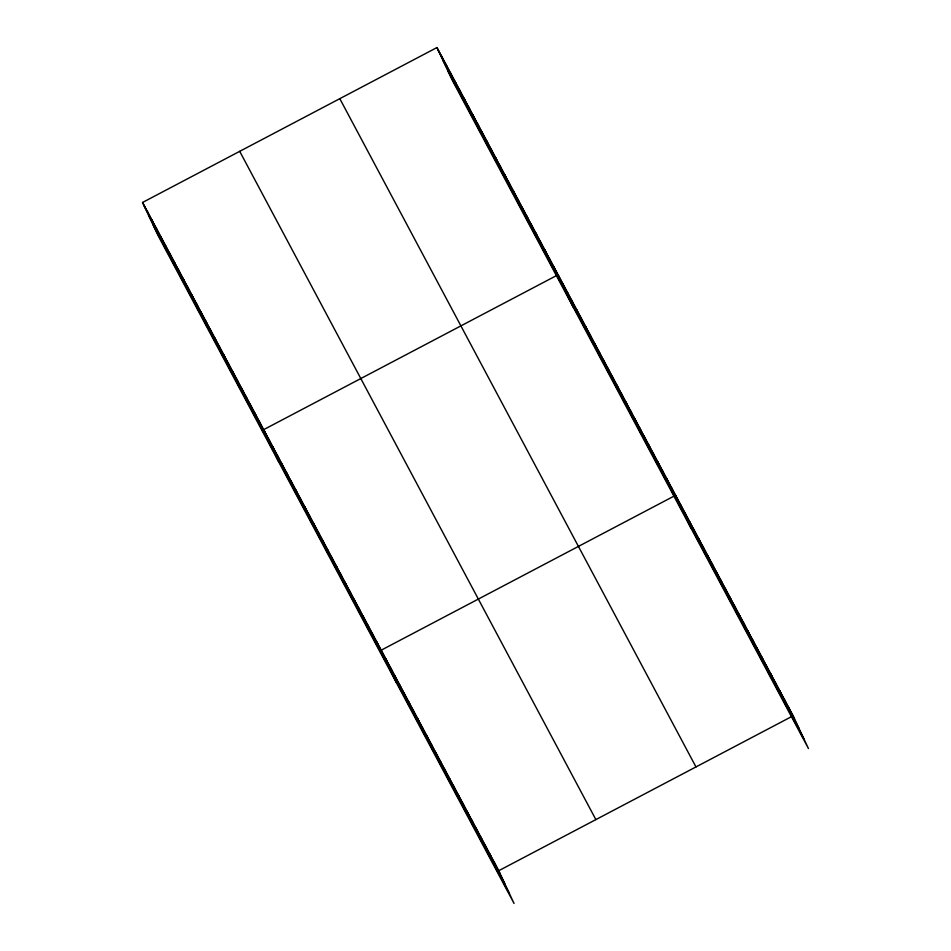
<?xml version="1.0" encoding="UTF-8"?>
<svg xmlns="http://www.w3.org/2000/svg" width="951" height="951" viewBox="0 0 951 951"><rect width="100%" height="100%" fill="white"/><g stroke="black" fill="none" stroke-linecap="round" stroke-linejoin="round"><path stroke-width="1.43" d="M142.555 202.456L498.716 870.724L514.051 903.45L157.89 235.182L142.555 202.456L436.949 47.55L793.11 715.818L808.445 748.544L452.284 80.276L436.949 47.55M498.716 870.724L791.85 716.483M438.352 50.546L794.513 718.813M442.952 60.353L799.113 728.621M447.683 70.469L803.845 738.737M339.804 98.666L695.966 766.934M239.711 151.34L595.873 819.607M143.958 205.452L500.119 873.719M148.558 215.259L504.719 883.527M153.289 225.363L509.451 893.643M788.593 707.342L789.996 710.326M784.064 698.854L785.467 701.85M779.547 690.378L780.949 693.362M775.029 681.891L776.432 684.886M770.512 673.415L771.915 676.399M765.983 664.927L767.386 667.923M761.466 656.452L762.868 659.435M756.948 647.964L758.351 650.96M752.431 639.488L753.834 642.472M747.902 631L749.305 633.996M743.385 622.525L744.788 625.508M738.868 614.037L740.27 617.033M734.338 605.561L735.741 608.545M729.821 597.073L731.224 600.069M725.304 588.586L726.707 591.581M720.787 580.11L722.189 583.106M716.258 571.622L717.66 574.618M711.74 563.147L713.143 566.142M707.223 554.659L708.626 557.655M702.706 546.183L704.109 549.179M698.177 537.695L699.579 540.691M693.659 529.22L695.062 532.215M689.142 520.732L690.545 523.728M684.613 512.256L686.016 515.252M680.096 503.768L681.498 506.764M690.913 528.019L675.579 495.293L381.185 650.199L396.519 682.925M671.061 486.805L672.464 489.801M666.532 478.329L667.935 481.325M662.015 469.842L663.418 472.837M657.498 461.366L658.9 464.361M652.98 452.878L654.383 455.874M648.451 444.402L649.854 447.398M643.934 435.915L645.337 438.91M639.417 427.439L640.819 430.434M634.888 418.951L636.29 421.947M630.37 410.475L631.773 413.471M625.853 401.988L627.256 404.983M621.336 393.512L622.739 396.508M616.807 385.024L618.209 388.02M612.289 376.548L613.692 379.532M607.772 368.061L609.175 371.056M603.255 359.585L604.658 362.569M598.726 351.097L600.129 354.093M594.209 342.622L595.611 345.605M589.691 334.134L591.094 337.13M585.162 325.658L586.565 328.642M580.645 317.17L582.048 320.166M576.128 308.695L577.53 311.678M571.61 300.207L573.013 303.203M567.081 291.731L568.484 294.715M562.564 283.243L563.967 286.239M573.37 307.494L558.047 274.768L263.653 429.662L278.988 462.388M553.565 266.351L554.956 269.335M549.072 257.935L550.474 260.931M544.59 249.519L545.993 252.514M540.109 241.102L541.511 244.098M535.615 232.686L537.018 235.682M531.134 224.27L532.536 227.265M526.652 215.853L528.055 218.849M522.17 207.437L523.573 210.433M517.677 199.021L519.08 202.016M513.195 190.604L514.598 193.6M508.714 182.2L510.116 185.183M504.22 173.783L505.623 176.767M499.739 165.367L501.141 168.363M495.257 156.951L496.66 159.946M490.775 148.534L492.178 151.53M486.282 140.118L487.685 143.114M481.8 131.702L483.203 134.697M477.319 123.285L478.722 126.281M472.825 114.869L474.228 117.865M468.344 106.453L469.746 109.448M463.862 98.036L465.265 101.032M459.381 89.632L460.783 92.616M454.887 81.215L456.29 84.199M450.405 72.799L451.808 75.795M445.924 64.383L447.327 67.378M441.43 55.966L442.833 58.962M494.199 862.236L495.602 865.232M489.682 853.76L491.085 856.756M485.153 845.273L486.555 848.268M480.635 836.797L482.038 839.792M476.118 828.309L477.521 831.305M471.601 819.833L473.004 822.829M467.072 811.346L468.474 814.341M462.555 802.87L463.957 805.866M458.037 794.382L459.44 797.378M453.52 785.906L454.911 788.902M448.991 777.419L450.394 780.414M444.474 768.943L445.876 771.939M439.956 760.455L441.359 763.451M435.427 751.979L436.83 754.975M430.91 743.492L432.313 746.487M426.393 735.016L427.795 738.012M421.875 726.528L423.278 729.524M417.346 718.053L418.749 721.036M412.829 709.565L414.232 712.561M408.312 701.089L409.715 704.073M403.795 692.601L405.185 695.597M399.265 684.126L400.668 687.109M394.748 675.638L396.151 678.634M390.231 667.162L391.634 670.146M385.702 658.674L387.105 661.67M376.667 641.711L378.07 644.707M372.15 633.235L373.553 636.219M367.621 624.748L369.024 627.743M363.104 616.26L364.506 619.256M358.586 607.784L359.989 610.78M354.057 599.296L355.46 602.292M349.54 590.821L350.943 593.816M345.023 582.333L346.426 585.329M340.506 573.857L341.908 576.853M335.976 565.37L337.379 568.365M331.459 556.894L332.862 559.889M326.942 548.406L328.345 551.402M322.425 539.93L323.827 542.926M317.896 531.443L319.298 534.438M313.378 522.967L314.781 525.962M308.861 514.479L310.264 517.475M304.332 506.003L305.735 508.999M299.815 497.516L301.217 500.511M295.297 489.04L296.7 492.036M290.78 480.552L292.183 483.548M286.251 472.076L287.654 475.072M281.734 463.589L283.136 466.584M277.216 455.113L278.619 458.109M272.699 446.625L274.102 449.621M268.17 438.149L269.573 441.145M259.171 421.245L260.574 424.241M254.678 412.829L256.081 415.825M250.196 404.413L251.599 407.408M245.715 396.008L247.117 398.992M241.233 387.592L242.636 390.588M236.74 379.176L238.142 382.171M232.258 370.759L233.661 373.755M227.776 362.343L229.179 365.339M223.283 353.927L224.686 356.922M218.801 345.51L220.204 348.506M214.32 337.094L215.722 340.089M209.838 328.677L211.241 331.673M205.345 320.261L206.747 323.257M200.863 311.857L202.266 314.84M196.381 303.44L197.784 306.424M191.888 295.024L193.291 298.02M187.406 286.608L188.809 289.603M182.925 278.191L184.328 281.187M178.443 269.775L179.846 272.771M173.95 261.359L175.353 264.354M169.468 252.942L170.871 255.938M164.987 244.526L166.389 247.522M160.493 236.11L161.896 239.105M156.012 227.693L157.414 230.689M151.53 219.289L152.933 222.272M147.048 210.872L148.451 213.856"/></g></svg>
